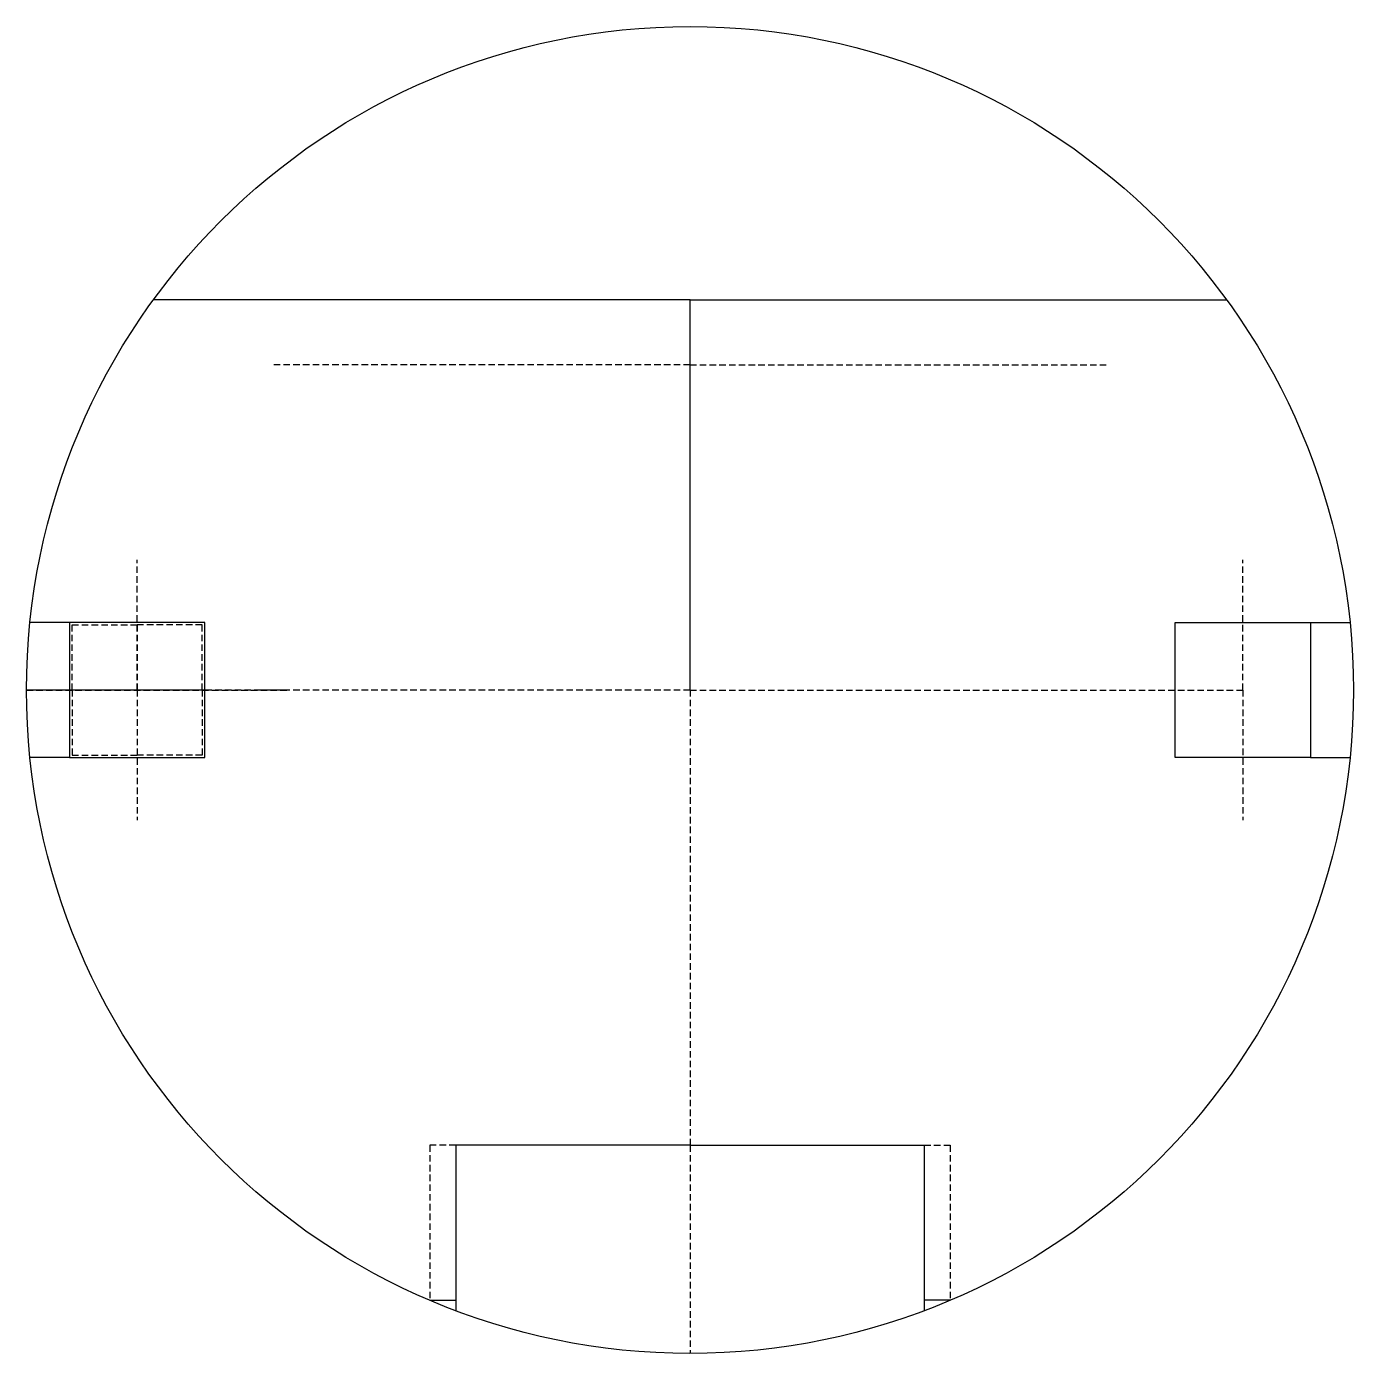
# Model space of a CAD drawing. Header units: millimetres. Extents: x -51 to 51, y -51 to 51.
import ezdxf

# ---------------------------------------------------------------- set-up
doc = ezdxf.new("R2010")
doc.units = ezdxf.units.MM
doc.linetypes.add('DASHED', pattern=[0.75, 0.5, -0.25])
doc.layers.get('0').update_dxf_attribs({"linetype": 'CONTINUOUS'})

msp = doc.modelspace()

# ---------------------------------------------------------------- linework, layer by layer
for p, q in [((0, 30), (-41.24, 30)), ((0, 0), (0, 30)), ((0, 30), (41.24, 30)), ((0, 0), (0, 20)), ((-47.7, 5.2), (-50.73, 5.2)), ((-37.3, 0), (-37.3, 5.2)), ((47.7, 5.2), (50.73, 5.2)), ((-37.3, 0), (-51, 0)), ((-31, 0), (-33.41, 0)), ((-47.7, -5.2), (-50.73, -5.2)), ((47.7, -5.2), (50.73, -5.2)), ((0, -35), (-18, -35)), ((-18, -35), (-18, -47.72)), ((0, -35), (18, -35)), ((18, -35), (18, -47.72)), ((-20, -46.91), (-18, -46.91)), ((20, -46.91), (18, -46.91))]:
    msp.add_line(p, q)
at = {"linetype": 'DASHED'}
for p, q in [((0, 25), (-32, 25)), ((0, 0), (0, 25)), ((0, 25), (32, 25)), ((-42.5, 0), (-42.5, 10)), ((42.5, 0), (42.5, 10)), ((-47.5, 5), (-42.5, 5)), ((-47.5, 0), (-47.5, 5)), ((-37.5, 5), (-42.5, 5)), ((-42.5, 5), (-42.5, 0)), ((-37.5, 0), (-37.5, 5)), ((-51, 0), (-31, 0)), ((-42.5, 0), (-47.5, 0)), ((-47.5, 0), (-47.5, -5)), ((0, 0), (-42.5, 0)), ((-42.5, 0), (-42.5, -10)), ((-37.5, 0), (-37.5, -5)), ((0, 0), (0, -35)), ((0, 0), (42.5, 0)), ((0, 0), (0, -30)), ((42.5, 0), (42.5, -10)), ((-47.5, -5), (-42.5, -5)), ((-37.5, -5), (-42.5, -5)), ((-18, -35), (-20, -35)), ((-20, -35), (-20, -46.91)), ((0, -35), (0, -51)), ((18, -35), (20, -35)), ((20, -35), (20, -46.91))]:
    msp.add_line(p, q, dxfattribs=at)
for points in [[(-47.7, -5.2), (-42.5, -5.2), (-37.3, -5.2), (-37.3, 0), (-37.3, 5.2), (-42.5, 5.2), (-47.7, 5.2), (-47.7, 0)], [(47.7, 0), (47.7, -5.2), (42.5, -5.2), (37.3, -5.2), (37.3, 0), (37.3, 5.2), (42.5, 5.2), (47.7, 5.2)]]:
    msp.add_lwpolyline(points, close=True)
msp.add_circle((0, 0), 51)
msp.add_point((0, 0))

doc.saveas('drawing.dxf')
